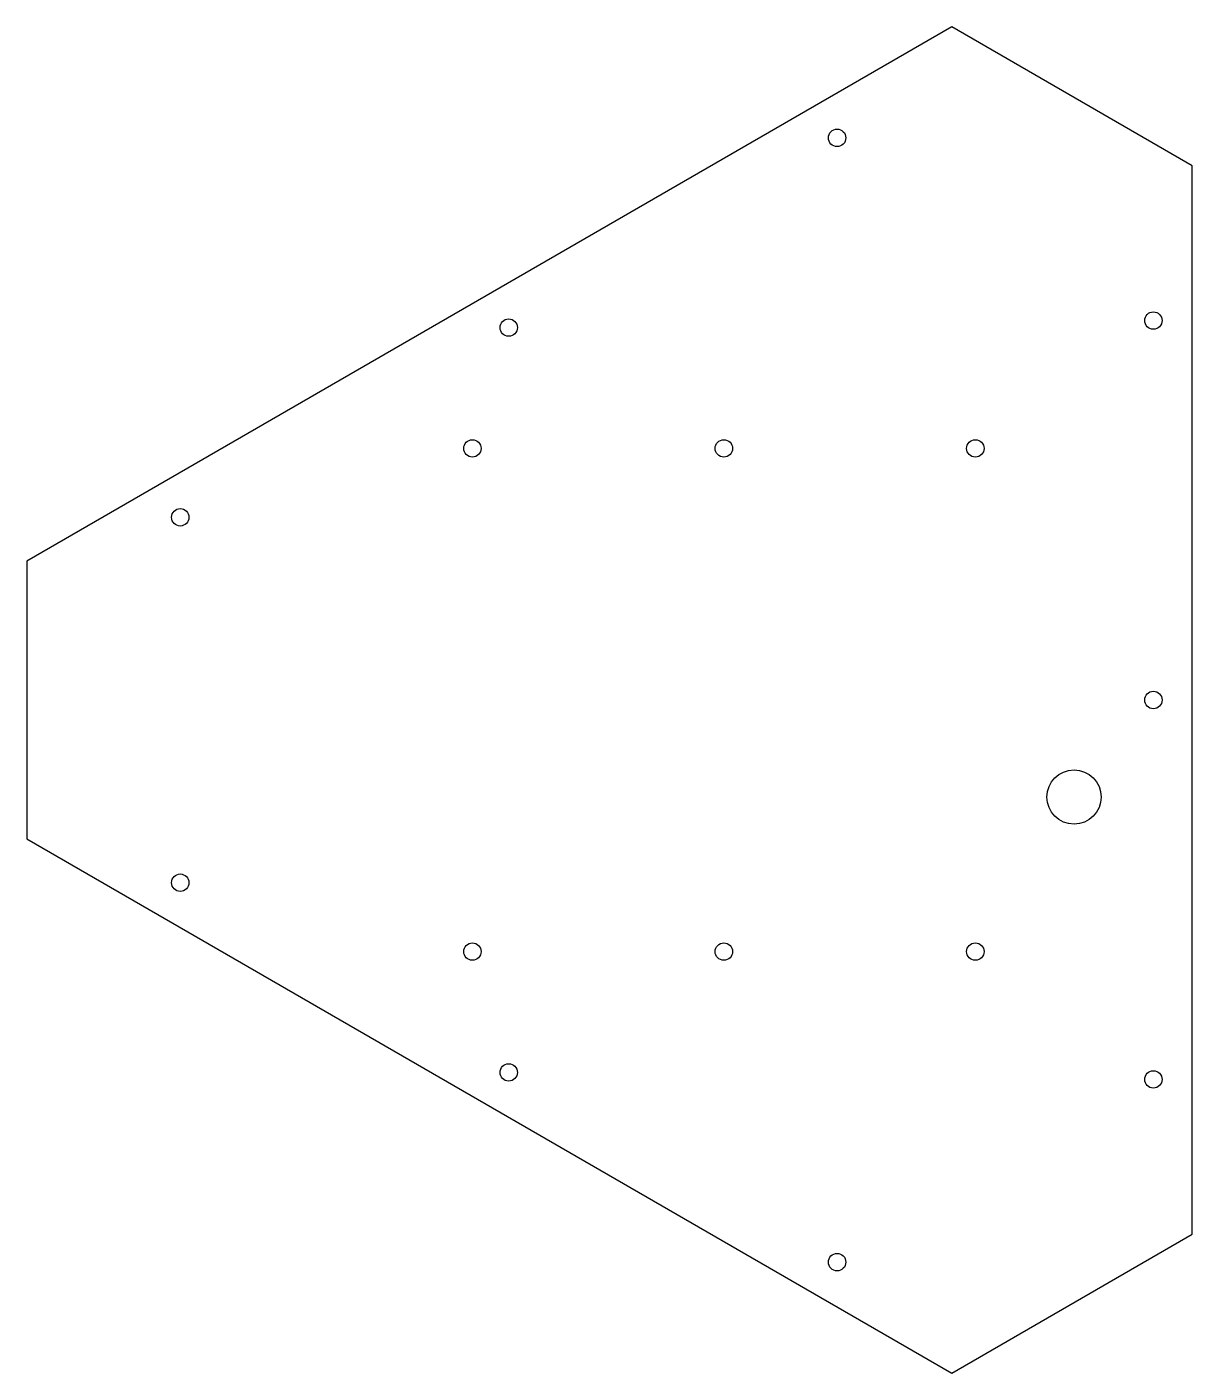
# Model space of a CAD drawing. Header units: millimetres. Extents: x -38 to 263, y -174 to 174.
import ezdxf

# ---------------------------------------------------------------- set-up
doc = ezdxf.new("R2010")
doc.units = ezdxf.units.MM

msp = doc.modelspace()

# ---------------------------------------------------------------- linework, layer by layer
msp.add_lwpolyline([(263.2, 138.03), (201.1, 173.89), (-37.98, 35.86), (-37.98, -35.86), (201.1, -173.89), (263.2, -138.03)], close=True)
for centre, radius in [((171.45, 145.23), 2.25), ((86.56, 96.21), 2.25), ((253.2, 98.03), 2.25), ((77.17, 65), 2.25), ((142.17, 65), 2.25), ((207.17, 65), 2.25), ((1.66, 47.2), 2.25), ((253.2, 0), 2.25), ((232.7, -25.07), 7), ((1.66, -47.2), 2.25), ((77.17, -65), 2.25), ((142.17, -65), 2.25), ((207.17, -65), 2.25), ((86.56, -96.22), 2.25), ((253.2, -98.03), 2.25), ((171.45, -145.23), 2.25)]:
    msp.add_circle(centre, radius)

doc.saveas('drawing.dxf')
